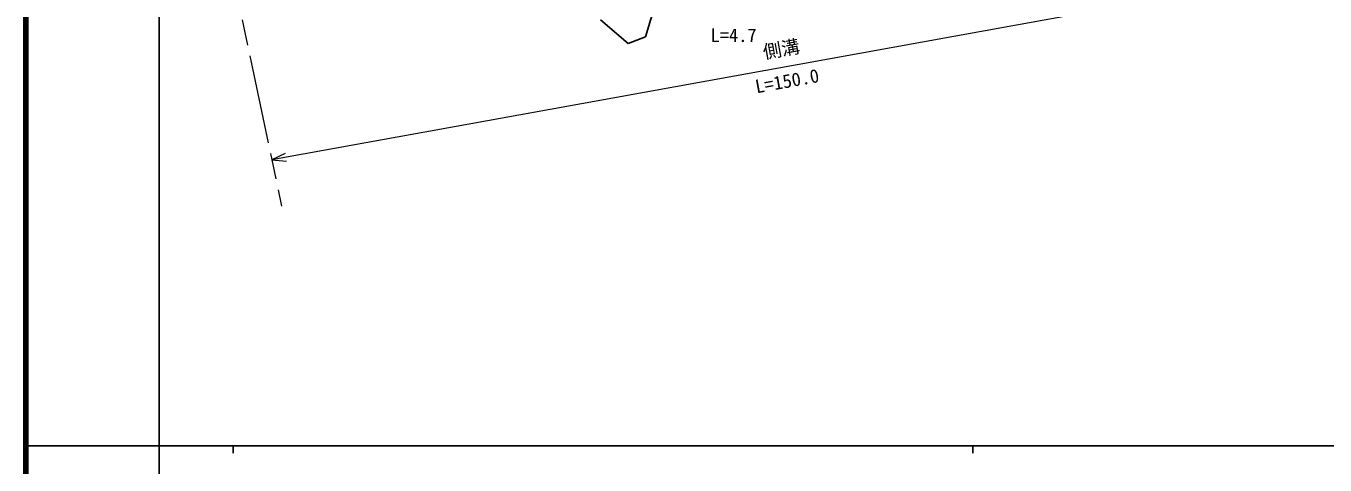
# Model space of a CAD drawing. Units: millimetres, scale not verified. Extents: x 40000 to 680000, y 20000 to 380000.
# Drawn here: x 40000 to 215606, y 202409 to 261769 of the extents above; entities that cross this region are included whole.
import ezdxf
from ezdxf.enums import TextEntityAlignment as Align

# ---------------------------------------------------------------- set-up
doc = ezdxf.new("R2010")
doc.units = ezdxf.units.MM
doc.header["$LTSCALE"] = 1000
doc.linetypes.add('CHAIN', pattern=[18.5, 12, -1.5, 3.5, -1.5])
for name, color, linetype, lineweight in [('M-BGD', 7, 'Continuous', 25), ('M-BMK', 2, 'CHAIN', 13), ('M-STR-HTXT', 7, 'Continuous', 13), ('M-TTL', 2, 'Continuous', 140), ('M-TTL-BAND', 7, 'Continuous', 25)]:
    doc.layers.add(name, color=color, linetype=linetype, lineweight=lineweight)
doc.styles.add('@ＭＳ ゴシック', font='')
doc.styles.add('ＭＳ ゴシック', font='')
doc.styles.get('@ＭＳ ゴシック').set_extended_font_data('@MS Gothic')
doc.styles.get('ＭＳ ゴシック').set_extended_font_data('MS Gothic')

msp = doc.modelspace()

# ---------------------------------------------------------------- linework, layer by layer
at = {"layer": 'M-BGD'}
for p, q in [((123759, 260284), (125180, 265078)), ((121415, 259414), (117669, 262611)), ((123759, 260284), (121415, 259414))]:
    msp.add_line(p, q, dxfattribs=at)
at = {"layer": 'M-BMK'}
msp.add_line((66415, 275816), (74557, 237420), dxfattribs=at)
at = {"layer": 'M-STR-HTXT'}
for p, q in [((211862, 268774), (73232, 243667)), ((75041, 244521), (73232, 243667)), ((73232, 243667), (75226, 243502))]:
    msp.add_line(p, q, dxfattribs=at)
at = {"layer": 'M-TTL'}
msp.add_line((40000, 380000), (40000, 20000), dxfattribs=at)
at = {"layer": 'M-TTL-BAND'}
for p, q in [((58000, 370000), (58000, 20000)), ((40000, 205000), (579000, 205000)), ((68000, 205000), (68000, 204000)), ((168000, 205000), (168000, 204000))]:
    msp.add_line(p, q, dxfattribs=at)

# ---------------------------------------------------------------- texts
at = {"layer": 'M-STR-HTXT', "style": 'ＭＳ ゴシック'}
msp.add_text('L=4.7', height=1833, dxfattribs=at).set_placement((132539, 261432), align=Align.TOP_LEFT)
msp.add_text('側溝', height=1833, rotation=10.266, dxfattribs=at).set_placement((142369, 257205), align=Align.BOTTOM_CENTER)
at = {"layer": 'M-STR-HTXT', "style": '@ＭＳ ゴシック'}
msp.add_text('L=150.0', height=1833, rotation=10.266, dxfattribs=at).set_placement((142725, 255237), align=Align.TOP_CENTER)

doc.saveas('drawing.dxf')
